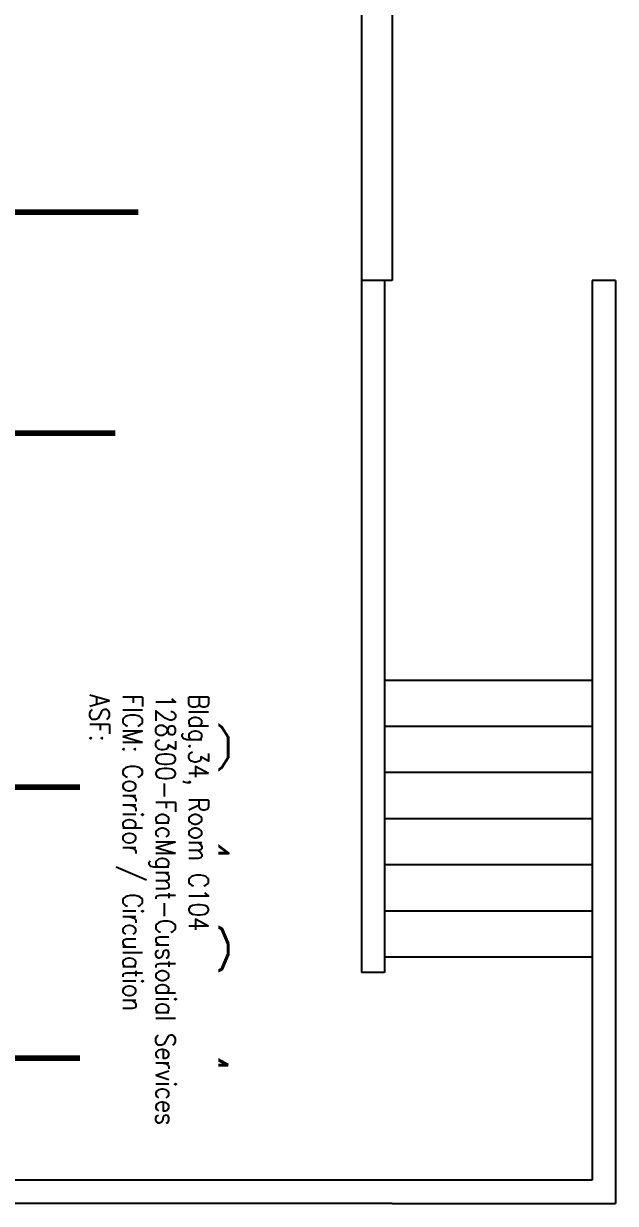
# Model space of a CAD drawing. Header units: inches. Extents: x -726 to 3772, y 0 to 2633.
# Drawn here: x 3618.2 to 3772, y 1787 to 2093.8 of the extents above; entities that cross this region are included whole.
import ezdxf
from ezdxf.enums import TextEntityAlignment as Align

# ---------------------------------------------------------------- set-up
doc = ezdxf.new("R2010")
doc.units = ezdxf.units.IN
doc.header["$LTSCALE"] = 10
doc.header["$MEASUREMENT"] = 0
for name, color, linetype in [('A-DOOR', 2, 'CONTINUOUS'), ('A-FLOR', 3, 'CONTINUOUS'), ('A-IDEN-VNUM', 4, 'CONTINUOUS'), ('Rooms-Information', 7, 'CONTINUOUS')]:
    doc.layers.add(name, color=color, linetype=linetype)
doc.styles.add('ROOMVNUMBER', font='simplex.shx', dxfattribs={"width": 0.85})

msp = doc.modelspace()

# ---------------------------------------------------------------- linework, layer by layer
at = {"layer": 'A-DOOR'}
for points in [[(3612, 2115.25, 1.5, 1.5, 0), (3648, 2115.25, 0, 0, 0), (3648, 2116, 0, 0, -0.414214), (3612, 2080, 0, 0, -0.414214)], [(3612, 2115.25, 1.5, 1.5, 0), (3648, 2115.25, 0, 0, 0), (3648, 2116, 0, 0, -0.414214), (3612, 2080, 0, 0, -0.414214)], [(3612, 2044.75, 1.5, 1.5, 0), (3648, 2044.75, 0, 0, 0), (3648, 2044, 0, 0, 0.414214), (3612, 2080, 0, 0, 0.414214)], [(3612, 2044.75, 1.5, 1.5, 0), (3648, 2044.75, 0, 0, 0), (3648, 2044, 0, 0, 0.414214), (3612, 2080, 0, 0, 0.414214)], [(3612, 1987.25, 1.5, 1.5, 0), (3642, 1987.25, 0, 0, 0), (3642, 1988, 0, 0, -0.414214), (3612, 1958, 0, 0, -0.414214)], [(3612, 1987.25, 1.5, 1.5, 0), (3642, 1987.25, 0, 0, 0), (3642, 1988, 0, 0, -0.414214), (3612, 1958, 0, 0, -0.414214)], [(3612, 1895.25, 1.5, 1.5, 0), (3648, 1895.25, 0, 0, 0), (3648, 1896, 0, 0, -0.414214), (3612, 1860, 0, 0, -0.414214)], [(3612, 1895.25, 1.5, 1.5, 0), (3648, 1895.25, 0, 0, 0), (3648, 1896, 0, 0, -0.414214), (3612, 1860, 0, 0, -0.414214)], [(3612, 1824.75, 1.5, 1.5, 0), (3648, 1824.75, 0, 0, 0), (3648, 1824, 0, 0, 0.414214), (3612, 1860, 0, 0, 0.414214)], [(3612, 1824.75, 1.5, 1.5, 0), (3648, 1824.75, 0, 0, 0), (3648, 1824, 0, 0, 0.414214), (3612, 1860, 0, 0, 0.414214)]]:
    msp.add_lwpolyline(points, format="xyseb", dxfattribs=at)
at = {"layer": 'A-FLOR'}
for p, q in [((3714, 2147), (3714, 2027)), ((3706, 2141), (3706, 1847)), ((3714, 2027), (3706, 2027)), ((3712, 2027), (3712, 1847)), ((3766, 2027), (3766, 1793)), ((3772, 2027), (3766, 2027)), ((3772, 2027), (3772, 1787)), ((3766, 1923), (3712, 1923)), ((3766, 1911), (3712, 1911)), ((3766, 1899), (3712, 1899)), ((3766, 1887), (3712, 1887)), ((3766, 1875), (3712, 1875)), ((3766, 1863), (3712, 1863)), ((3766, 1851), (3712, 1851)), ((3712, 1847), (3706, 1847)), ((3766, 1793), (3612, 1793)), ((3714, 1787), (3612, 1787)), ((3714, 1787), (3772, 1787))]:
    msp.add_line(p, q, dxfattribs=at)

# ---------------------------------------------------------------- texts
at = {"layer": 'A-IDEN-VNUM', "style": 'ROOMVNUMBER', "width": 0.85}
msp.add_text('C104', height=36, rotation=270, dxfattribs=at).set_placement((3653.38, 1866.91), align=Align.MIDDLE)

# ---------------------------------------------------------------- next in the draw order: texts
at = {"layer": 'Rooms-Information', "insert": (3635.38, 1919.37), "char_height": 5.1429, "width": 115.2, "attachment_point": 7, "rotation": 270, "style": 'ROOMVNUMBER', "bg_fill": 3, "box_fill_scale": 1.5, "bg_fill_color": 256, "bg_fill_true_color": 13158600, "bg_fill_transparency": 0}
msp.add_mtext('Bldg.34, Room C104^M^J128300-FacMgmt-Custodial Services^M^JFICM: Corridor / Circulation^M^JASF: ', dxfattribs=at)

doc.saveas('drawing.dxf')
